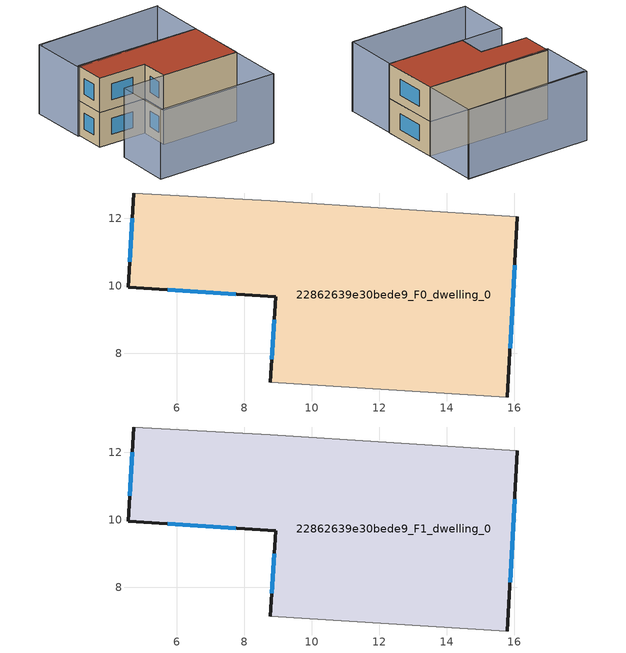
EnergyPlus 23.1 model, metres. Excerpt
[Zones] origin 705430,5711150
22862639e30bede9_F0_dwelling_0
 floor ground (EU_floor_Construction): 16.09,12.04 15.8,6.7 8.77,7.14 8.93,9.67 4.57,9.95 4.72,12.74 8.78,12.52 z0
 wall outside (EU_wall_Construction): 15.8,6.7 16.09,12.04 / 4.72,12.74 4.57,9.95 8.93,9.67 8.77,7.14 z0:3
 wall adiabatic (EU_wall_Construction): 16.09,12.04 8.78,12.52 4.72,12.74 / 8.77,7.14 15.8,6.7 z0:3
 window (EU_Window_Construction): 15.88,8.14 16.01,10.6 / 8.89,8.99 8.82,7.82 / 5.74,9.88 7.76,9.75 / 4.68,11.99 4.61,10.71 z0.81:2.19
22862639e30bede9_F1_dwelling_0
 floor to 22862639e30bede9_F0_dwelling_0 (EU_floor_Construction): 16.09,12.04 15.8,6.7 8.77,7.14 8.93,9.67 4.57,9.95 4.72,12.74 8.78,12.52 z3
 wall outside (EU_wall_Construction): 15.8,6.7 16.09,12.04 / 4.72,12.74 4.57,9.95 8.93,9.67 8.77,7.14 z3:6
 wall adiabatic (EU_wall_Construction): 16.09,12.04 8.78,12.52 4.72,12.74 / 8.77,7.14 15.8,6.7 z3:6
 window (EU_Window_Construction): 15.88,8.14 16.01,10.6 / 8.89,8.99 8.82,7.82 / 5.74,9.88 7.76,9.75 / 4.68,11.99 4.61,10.71 z3.81:5.19
 roof outside (EU_roof_Construction): 15.8,6.7 16.09,12.04 8.78,12.52 4.72,12.74 4.57,9.95 8.93,9.67 8.77,7.14 z6
shading: 16.4,17.07 5.01,17.52 / 4.65,2.54 15.57,1.88 / 15.52,1.89 4.62,2.53 / 4.62,2.53 4.9,7.36 / 4.9,7.36 15.8,6.73 / 15.8,6.73 15.52,1.89 / 16.33,17.08 16.09,12.03 / 16.09,12.03 4.57,12.58 / 4.57,12.58 4.81,17.63 / 4.81,17.63 16.33,17.08 z0:6
[Building]
EU S2 Campaign: North Axis=0; Terrain=City; Solar Distribution=FullExterior
[Site:Location]
London: Latitude=51.5; Longitude=-0.5; Time Zone=0; Elevation=25
[SizingPeriod:WeatherFileDays]
AnnualSizingPeriod: Begin Month=1; Begin Day of Month=1; End Month=12; End Day of Month=31; Day of Week for Start Day=Monday; Use Weather File Daylight Saving Period=No; Use Weather File Rain and Snow Indicators=No
[MATERIAL]
EU_InternalMass_Material: Roughness=MediumRough; Thickness=0.1; Conductivity=1; Density=1800; Specific Heat=900; Thermal Absorptance=0.9; Solar Absorptance=0.7; Visible Absorptance=0.7
[MATERIAL:NOMASS] Roughness=MediumRough; Thermal Absorptance=0.9; Solar Absorptance=0.7; Visible Absorptance=0.7
Name | Thermal Resistance
EU_wall_NoMass | 0.555556
EU_roof_NoMass | 0.510204
EU_floor_NoMass | 1.68919
[WINDOWMATERIAL:SIMPLEGLAZINGSYSTEM]
EU_Window_SimpleGlazing: UFactor=3.96; Solar Heat Gain Coefficient=0.85; Visible Transmittance=0.85
[CONSTRUCTION]
EU_wall_Construction: EU_wall_NoMass
EU_roof_Construction: EU_roof_NoMass
EU_floor_Construction: EU_floor_NoMass
EU_Window_Construction: EU_Window_SimpleGlazing
EU_InternalMass_Construction: EU_InternalMass_Material
[ZONE] Type=1; Multiplier=1; Ceiling Height=autocalculate; Volume=149.774; Floor Area=autocalculate; Part of Total Floor Area=Yes
22862639e30bede9_F0_dwelling_0; 22862639e30bede9_F1_dwelling_0
[INTERNALMASS] Construction=EU_InternalMass_Construction; Surface Area=49.9246
Name | Zone or ZoneList
22862639e30bede9_F0_dwelling_0_EU_InternalMass | 22862639e30bede9_F0_dwelling_0
22862639e30bede9_F1_dwelling_0_EU_InternalMass | 22862639e30bede9_F1_dwelling_0
[OTHEREQUIPMENT] Fuel Type=Electricity; Design Level Calculation Method=Watts/Area; Power per Zone Floor Area=1; Fraction Latent=0; Fraction Radiant=0; Fraction Lost=0; Carbon Dioxide Generation Rate=0; EndUse Subcategory=EU_Step8_InternalGains
Name | Zone or ZoneList or Space or SpaceList | Schedule
EU_Step8_InternalGain_22862639e30bede9_F0_dwelling_0_f000 | 22862639e30bede9_F0_dwelling_0 | EU_Step8_GainSchedule_22862639e30bede9_F0_dwelling_0_f000
EU_Step8_InternalGain_22862639e30bede9_F1_dwelling_0_f000 | 22862639e30bede9_F1_dwelling_0 | EU_Step8_GainSchedule_22862639e30bede9_F1_dwelling_0_f000
[ZONEVENTILATION:DESIGNFLOWRATE] Schedule=EU_AlwaysOn; Design Flow Rate Calculation Method=AirChanges/Hour; Air Changes per Hour=0.48; Ventilation Type=Natural; Fan Pressure Rise=0; Fan Total Efficiency=1; Constant Term Coefficient=1; Temperature Term Coefficient=0; Velocity Term Coefficient=0; Velocity Squared Term Coefficient=0; Minimum Indoor Temperature=-100; Maximum Indoor Temperature=100; Delta Temperature=-100; Minimum Outdoor Temperature=-100; Maximum Outdoor Temperature=100; Maximum Wind Speed=40
Name | Zone or ZoneList or Space or SpaceList
EU_ConstantAir_22862639e30bede9_F0_dwelling_0 | 22862639e30bede9_F0_dwelling_0
EU_ConstantAir_22862639e30bede9_F1_dwelling_0 | 22862639e30bede9_F1_dwelling_0
[HVACTEMPLATE:THERMOSTAT] Constant Heating Setpoint=20; Constant Cooling Setpoint=50
EU_HeatOnly_22862639e30bede9_F0_dwelling_0; EU_HeatOnly_22862639e30bede9_F1_dwelling_0
[HVACTEMPLATE:ZONE:IDEALLOADSAIRSYSTEM] System Availability Schedule=EU_AlwaysOn; Maximum Heating Supply Air Temperature=50; Minimum Cooling Supply Air Temperature=13; Maximum Heating Supply Air Humidity Ratio=0.0156; Minimum Cooling Supply Air Humidity Ratio=0.0077; Heating Limit=NoLimit; Cooling Limit=NoLimit; Heating Availability Schedule=EU_AlwaysOn; Cooling Availability Schedule=EU_CoolingOff; Dehumidification Control Type=ConstantSensibleHeatRatio; Cooling Sensible Heat Ratio=0.7; Dehumidification Setpoint=60; Humidification Control Type=None; Humidification Setpoint=30; Outdoor Air Method=None; Outdoor Air Flow Rate per Person=0.00944; Outdoor Air Flow Rate per Zone Floor Area=0; Outdoor Air Flow Rate per Zone=0; Demand Controlled Ventilation Type=None; Outdoor Air Economizer Type=NoEconomizer; Heat Recovery Type=None; Sensible Heat Recovery Effectiveness=0.7; Latent Heat Recovery Effectiveness=0.65
Name | Template Thermostat
22862639e30bede9_F0_dwelling_0 | EU_HeatOnly_22862639e30bede9_F0_dwelling_0
22862639e30bede9_F1_dwelling_0 | EU_HeatOnly_22862639e30bede9_F1_dwelling_0
[SIZING:ZONE] Zone Cooling Design Supply Air Temperature Input Method=SupplyAirTemperature; Zone Cooling Design Supply Air Temperature=13; Zone Heating Design Supply Air Temperature Input Method=SupplyAirTemperature; Zone Heating Design Supply Air Temperature=50; Zone Cooling Design Supply Air Humidity Ratio=0.008; Zone Heating Design Supply Air Humidity Ratio=0.008; Cooling Design Air Flow Method=DesignDay; Cooling Design Air Flow Rate=0; Cooling Minimum Air Flow per Zone Floor Area=0.000762; Cooling Minimum Air Flow=0; Cooling Minimum Air Flow Fraction=0.2; Heating Design Air Flow Method=DesignDay; Heating Design Air Flow Rate=0; Heating Maximum Air Flow per Zone Floor Area=0.002032; Heating Maximum Air Flow=0.141576; Heating Maximum Air Flow Fraction=0.3; Account for Dedicated Outdoor Air System=No; Dedicated Outdoor Air System Control Strategy=NeutralSupplyAir; Dedicated Outdoor Air Low Setpoint Temperature for Design=autosize; Dedicated Outdoor Air High Setpoint Temperature for Design=autosize; Zone Load Sizing Method=Sensible Load Only No Latent Load; Zone Latent Cooling Design Supply Air Humidity Ratio Input Method=HumidityRatioDifference; Zone Cooling Design Supply Air Humidity Ratio Difference=0.005; Zone Latent Heating Design Supply Air Humidity Ratio Input Method=HumidityRatioDifference; Zone Humidification Design Supply Air Humidity Ratio Difference=0.005
22862639e30bede9_F0_dwelling_0; 22862639e30bede9_F1_dwelling_0
[SCHEDULE:CONSTANT]
Name | Hourly Value
EU_AlwaysOn | 1
EU_CoolingOff | 0
[SCHEDULE:FILE] Column Number=1; Rows to Skip at Top=0; Number of Hours of Data=8760; Column Separator=Comma; Interpolate to Timestep=No; Minutes per Item=60; Adjust Schedule for Daylight Savings=Yes
Name | File
EU_Step8_GainSchedule_22862639e30bede9_F0_dwelling_0_f000 | ../../schedules/22862639e30bede9/22862639e30bede9_F0_dwelling_0_f000_gain.csv
EU_Step8_GainSchedule_22862639e30bede9_F1_dwelling_0_f000 | ../../schedules/22862639e30bede9/22862639e30bede9_F1_dwelling_0_f000_gain.csv
